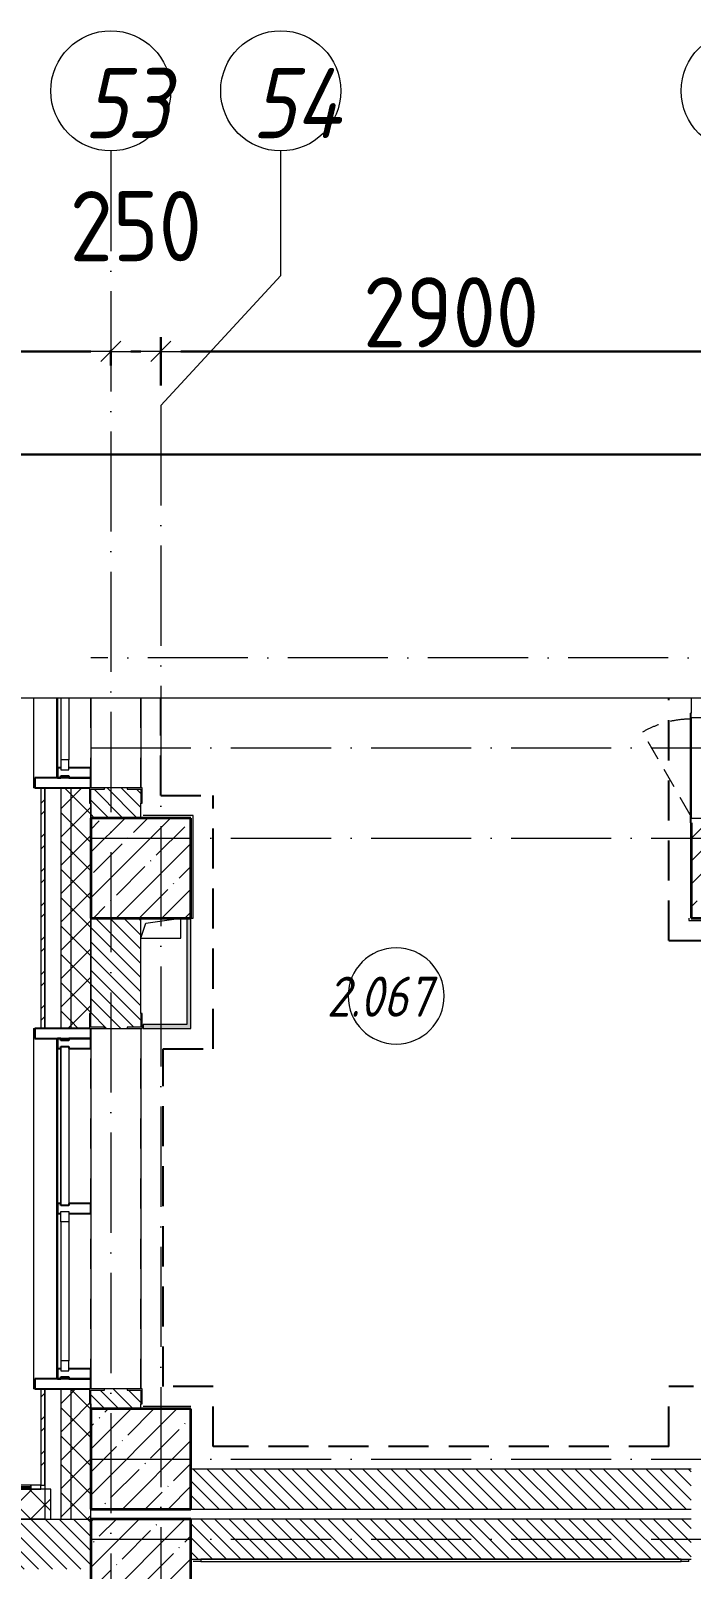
# Model space of a CAD drawing. Header units: millimetres. Extents: x -213536 to 1564669, y -45299 to 942238.
# Drawn here: x -134067 to -130767, y 228427 to 236107 of the extents above; entities that cross this region are included whole.
import ezdxf

# ---------------------------------------------------------------- set-up
doc = ezdxf.new("R2010")
doc.units = ezdxf.units.MM
for name, pattern in [('200_ШТРИХ_ш1п0_6_', [160, 100, -60]), ('50_200_ШТРИХ_1Т_ш5_п1_п1_', [700, 500, -100, 0, -100]), ('Штрих короткий', [300, 150, -150]), ('Штриховая _2 мм - 1 мм_', [300, 200, -100])]:
    doc.linetypes.add(name, pattern=pattern)
for name, color, linetype, lineweight in [('0-1', 7, 'Continuous', 5), ('0-2', 7, 'Continuous', 9), ('Импосты витража', 7, 'Continuous', 9), ('Импосты витража-1', 7, 'Continuous', 25), ('Каркас_Импост', 7, 'Continuous', 13), ('Каркас_Импост-1', 7, 'Continuous', 9), ('Марки помещений', 7, 'Continuous', 9), ('Несущие колонны', 7, 'Continuous', 9), ('Несущие колонны-1', 7, 'Continuous', 35), ('Обобщенные модели', 7, 'Continuous', 9), ('Общие ребра', 7, 'Continuous', 9), ('Окна', 7, 'Continuous', 9), ('Оси', 7, 'Continuous', 9), ('Оси-1', 7, 'Continuous', 20), ('Оси-2', 7, '50_200_ШТРИХ_1Т_ш5_п1_п1_', 9), ('Остекление-1', 7, 'Continuous', 9), ('Открывание в плане-2', 7, '200_ШТРИХ_ш1п0_6_', 9), ('Перемычка-1', 7, 'Штрих короткий', 9), ('Размеры', 7, 'Continuous', 15), ('Стены', 7, 'Continuous', 9), ('Стены-1', 7, 'Continuous', 13), ('Штриховка разреза-1', 7, 'Continuous', 9), ('Элементы узлов', 7, 'Continuous', 9)]:
    doc.layers.add(name, color=color, linetype=linetype, lineweight=lineweight)
doc.layers.add('СТ-1_1', color=7, linetype='Штриховая _2 мм - 1 мм_', lineweight=90, true_color=0x888888)
doc.layers.add('Штриховка разреза-3', color=7, linetype='Continuous', lineweight=9, true_color=0x0080ff)
doc.layers.get('0-2').off()
doc.styles.add('ISOCPEUR_I_1', font='isocpeui.ttf', dxfattribs={"width": 0.85, "height": 2.5})
doc.styles.add('ISOCPEUR_I_2', font='isocpeui.ttf', dxfattribs={"width": 0.85, "height": 2.3})
doc.styles.add('СПДС', font='isocpeur.ttf', dxfattribs={"width": 0.9})
doc.dimstyles.new('Размера А3', dxfattribs={"dimtxt": 200, "dimasz": 100, "dimexe": 70, "dimexo": 100, "dimgap": 20, "dimtad": 1, "dimdec": 0, "dimrnd": 10, "dimzin": 0, "dimdsep": 46, "dimtxsty": 'СПДС', "dimblk": 'ARROWHEAD_6', "dimcen": 1, "dimclrd": 256, "dimclre": 256, "dimclrt": 256, "dimazin": 0, "dimtfac": 1, "dimtdec": 0, "dimtmove": 2, "dimatfit": 3, "dimfxl": 1, "dimtolj": 1, "dimtzin": 0, "dimarcsym": 0})
pattern_1 = [(135, (0, 0), (-35.35534, -35.35534), [])]
pattern_2 = [(45, (0, 0), (-70.71068, 70.71068), []), (135, (0, 0), (-70.71068, -70.71068), [])]

# ---------------------------------------------------------------- blocks, each defined once
blk = doc.blocks.new('BSC_Колонна _Прямоугольная - 500х500-V81-АИ2_02_План отделки стен 2-го этажа _Часть 2_')
at = {"layer": 'Несущие колонны'}
h = blk.add_hatch(dxfattribs=at)
h.set_pattern_fill('FP_91', color=256, style=0, pattern_type=2)
h.set_pattern_definition([(45, (-77100, -45050), (-114.04925, 114.04925), []), (45, (-76985.95, -45050), (-114.04925, 114.04925), [201.613, -40.323, 3.353, -36.97])])
h.paths.add_polyline_path([(-250, -250), (250, -250), (250, 250), (-250, 250), (-250, -203.2)], flags=0)
at = {"layer": 'Несущие колонны-1'}
for p, q in [((250, 250), (-250, 250)), ((-250, 250), (-250, -250)), ((250, -250), (250, 250)), ((-250, -250), (250, -250))]:
    blk.add_line(p, q, dxfattribs=at)
blk = doc.blocks.new('BSC_Колонна _Прямоугольная - 500х500-V129-АИ2_02_План отделки стен 2-го этажа _Часть 2_')
at = {"layer": 'Несущие колонны'}
h = blk.add_hatch(dxfattribs=at)
h.set_pattern_fill('FP_128', color=256, style=0, pattern_type=2)
h.set_pattern_definition([(315, (-48000, 77100), (114.04925, 114.04925), []), (315, (-48000, 76985.95), (114.04925, 114.04925), [201.613, -40.323, 3.353, -36.97])])
h.paths.add_polyline_path([(-250, 250), (-250, -250), (250, -250), (250, 250)], flags=0)
at = {"layer": 'Несущие колонны-1'}
for p, q in [((250, 250), (-250, 250)), ((-250, 250), (-250, -250)), ((250, -250), (250, 250)), ((-250, -250), (250, -250))]:
    blk.add_line(p, q, dxfattribs=at)
blk = doc.blocks.new('BSC_Колонна _Прямоугольная - 500х500-25978818-АИ2_02_План отделки стен 2-го этажа _Часть 2_')
at = {"layer": 'Несущие колонны'}
h = blk.add_hatch(dxfattribs=at)
h.set_pattern_fill('FP_129', color=256, style=0, pattern_type=2)
h.set_pattern_definition([(45, (-80100, -48000), (-114.04925, 114.04925), []), (45, (-79985.95, -48000), (-114.04925, 114.04925), [201.613, -40.323, 3.353, -36.97])])
h.paths.add_polyline_path([(-250, -250), (250, -250), (250, 250), (-250, 250), (-250, 226)], flags=0)
at = {"layer": 'Несущие колонны-1'}
for p, q in [((250, 250), (-50, 250)), ((250, -250), (250, 250)), ((-250, 226), (-250, -250)), ((-250, -250), (250, -250))]:
    blk.add_line(p, q, dxfattribs=at)
blk = doc.blocks.new('BSC_Колонна _Прямоугольная - 500х500-V135-АИ2_02_План отделки стен 2-го этажа _Часть 2_')
at = {"layer": 'Несущие колонны'}
h = blk.add_hatch(dxfattribs=at)
h.set_pattern_fill('FP_135', color=256, style=0, pattern_type=2)
h.set_pattern_definition([(45, (-77100, -44500), (-114.04925, 114.04925), []), (45, (-76985.95, -44500), (-114.04925, 114.04925), [201.613, -40.323, 3.353, -36.97])])
h.paths.add_polyline_path([(-250, -250), (250, -250), (250, 250), (-250, 250)], flags=0)
at = {"layer": 'Несущие колонны-1'}
for p, q in [((250, 250), (-250, 250)), ((-250, 250), (-250, -250)), ((250, -250), (250, 250)), ((-250, -250), (250, -250))]:
    blk.add_line(p, q, dxfattribs=at)
blk = doc.blocks.new('Проем_Дверь_Прямоугольный - 1800х2700h_оконные проемы-V166-АИ2_02_План отделки стен 2-го этажа _Часть 2_')
at = {"layer": 'Перемычка-1'}
for p, q in [((900, 125), (450, 125)), ((900, -125), (450, -125))]:
    blk.add_line(p, q, dxfattribs=at)
blk = doc.blocks.new('Проем_Дверь_Прямоугольный - 1800х2700h_оконные проемы-25805030-АИ2_02_План отделки стен 2-го этажа _Часть 2_')
at = {"layer": 'Перемычка-1'}
for p, q in [((900, 125), (-900, 125)), ((900, -125), (-900, -125))]:
    blk.add_line(p, q, dxfattribs=at)
blk = doc.blocks.new('PNS_Панель прямоугольная2 - Нр_Стекло - 40мм-V167-АИ2_02_План отделки стен 2-го этажа _Часть 2_')
at = {"layer": 'Каркас_Импост'}
for p, q in [((397.5, 40), (347.5, 40)), ((347.5, 40), (347.5, 0)), ((397.5, 0), (397.5, 40)), ((347.5, 0), (397.5, 0))]:
    blk.add_line(p, q, dxfattribs=at)
at = {"layer": 'Каркас_Импост-1'}
for p, q in [((37.5, 40), (347.5, 40)), ((37.5, 0), (347.5, 0))]:
    blk.add_line(p, q, dxfattribs=at)
blk = doc.blocks.new('Прямоугольный импост - Импост структурный с накладкой - 150мм-V168-АИ2_02_План отделки стен 2-го этажа _Часть 2_')
at = {"layer": 'Импосты витража'}
for p, q in [((76683, 48850), (76683, 48500)), ((76850, 48850), (76850, 48500))]:
    blk.add_line(p, q, dxfattribs=at)
blk = doc.blocks.new('Прямоугольный импост - Импост структурный с накладкой - 150мм-V150-АИ2_02_План отделки стен 2-го этажа _Часть 2_')
at = {"layer": 'Импосты витража-1'}
for p, q in [((-25, 0), (-25, 17)), ((-25, 17), (25, 17)), ((25, 0), (15, 0)), ((15, 0), (15, -40)), ((25, 17), (25, 0)), ((-25, -150), (-25, -40)), ((15, -40), (25, -40)), ((25, -40), (25, -150)), ((25, -150), (-25, -150))]:
    blk.add_line(p, q, dxfattribs=at)
blk = doc.blocks.new('Прямоугольный импост - Откос НВФ_50х280 мм-25993834-АИ2_02_План отделки стен 2-го этажа _Часть 2_')
at = {"layer": 'Импосты витража-1'}
for p, q in [((-50, 130), (0, 130)), ((-50, -150), (-50, 130)), ((0, 130), (0, -144)), ((0, -150), (-50, -150))]:
    blk.add_line(p, q, dxfattribs=at)
blk = doc.blocks.new('PNS_Панель прямоугольная2 - Нр_Стекло - 40мм-26243474-АИ2_02_План отделки стен 2-го этажа _Часть 2_')
at = {"layer": 'Каркас_Импост'}
for p, q in [((-397.5, 0), (-397.5, 40)), ((-397.5, 40), (-347.5, 40)), ((-347.5, 40), (-347.5, 0)), ((397.5, 40), (347.5, 40)), ((347.5, 40), (347.5, 0)), ((397.5, 0), (397.5, 40)), ((-347.5, 0), (-397.5, 0)), ((347.5, 0), (397.5, 0))]:
    blk.add_line(p, q, dxfattribs=at)
at = {"layer": 'Каркас_Импост-1'}
for p, q in [((-347.5, 40), (347.5, 40)), ((-347.5, 0), (347.5, 0))]:
    blk.add_line(p, q, dxfattribs=at)
blk = doc.blocks.new('Прямоугольный импост - Импост структурный с накладкой - 150мм-25647633-АИ2_02_План отделки стен 2-го этажа _Часть 2_')
at = {"layer": 'Импосты витража-1'}
for p, q in [((-25, 0), (-25, 17)), ((-25, 17), (25, 17)), ((-15, 0), (-25, 0)), ((-15, -40), (-15, 0)), ((25, 17), (25, 0)), ((-25, -150), (-25, -40)), ((-25, -40), (-15, -40)), ((25, -40), (25, -150)), ((25, -150), (-25, -150))]:
    blk.add_line(p, q, dxfattribs=at)
blk = doc.blocks.new('Прямоугольный импост - Импост структурный с накладкой - 150мм-25647642-АИ2_02_План отделки стен 2-го этажа _Часть 2_')
at = {"layer": 'Импосты витража'}
for p, q in [((42475, -100), (43250, -100)), ((42475, -267), (43250, -267))]:
    blk.add_line(p, q, dxfattribs=at)
blk = doc.blocks.new('PNS_Панель прямоугольная1 - Нр_Стекло - 40мм-25259299-АИ2_02_План отделки стен 2-го этажа _Часть 2_')
at = {"layer": 'Остекление-1'}
for p, q in [((-387.5, 40), (387.5, 40)), ((-397.5, 0), (397.5, 0)), ((387.5, 0), (-387.5, 0))]:
    blk.add_line(p, q, dxfattribs=at)
blk = doc.blocks.new('Прямоугольный импост - Импост структурный с накладкой - 150мм-25647644-АИ2_02_План отделки стен 2-го этажа _Часть 2_')
at = {"layer": 'Импосты витража-1'}
for p, q in [((-25, 0), (-25, 17)), ((-25, 17), (25, 17)), ((-15, 0), (-25, 0)), ((-15, -40), (-15, 0)), ((25, 0), (15, 0)), ((15, 0), (15, -40)), ((25, 17), (25, 0)), ((-25, -150), (-25, -40)), ((-25, -40), (-15, -40)), ((15, -40), (25, -40)), ((25, -40), (25, -150)), ((25, -150), (-25, -150))]:
    blk.add_line(p, q, dxfattribs=at)
blk = doc.blocks.new('Прямоугольный импост - Откос НВФ_50х280 мм-25993838-АИ2_02_План отделки стен 2-го этажа _Часть 2_')
at = {"layer": 'Импосты витража-1'}
for p, q in [((0, 130), (-50, 130)), ((-50, 130), (-50, -150)), ((0, -144), (0, 130)), ((-50, -150), (0, -150))]:
    blk.add_line(p, q, dxfattribs=at)
blk = doc.blocks.new('Фахверк_СКБ_Уголок - 250_2700_1-27501432-АИ2_02_План отделки стен 2-го этажа _Часть 2_')
at = {"layer": 'Обобщенные модели'}
for p, q in [((200, 181), (125, 181)), ((125, 181), (125, 106)), ((131, 106), (131, 175)), ((131, 175), (200, 175)), ((200, 175), (200, 181)), ((125, 106), (131, 106)), ((131, -6), (125, -6)), ((125, -6), (125, -81)), ((131, -75), (131, -6)), ((200, -75), (131, -75)), ((200, -81), (200, -75)), ((125, -81), (200, -81))]:
    blk.add_line(p, q, dxfattribs=at)
blk = doc.blocks.new('Фахверк_СКБ_Уголок - 250_2700-27497298-АИ2_02_План отделки стен 2-го этажа _Часть 2_')
at = {"layer": 'Обобщенные модели'}
for p, q in [((200, 181), (125, 181)), ((125, 181), (125, 106)), ((131, 106), (131, 175)), ((131, 175), (200, 175)), ((200, 175), (200, 181)), ((125, 106), (131, 106)), ((131, -6), (125, -6)), ((125, -6), (125, -81)), ((131, -75), (131, -6)), ((200, -75), (131, -75)), ((200, -81), (200, -75)), ((125, -81), (200, -81))]:
    blk.add_line(p, q, dxfattribs=at)
blk = doc.blocks.new('AR_Отверстие Ниша - Лючок-32401976-АИ2_02_План отделки стен 2-го этажа _Часть 2_')
at = {"layer": 'Окна'}
for p, q in [((250, 100), (-250, 100)), ((-250, 100), (-250, -100)), ((250, -100), (250, 100)), ((-250, -100), (250, -100))]:
    blk.add_line(p, q, dxfattribs=at)
blk = doc.blocks.new('Л_Общий_Лючок - Лючок-29684560-АИ2_02_План отделки стен 2-го этажа _Часть 2_')
at = {"layer": 'Окна'}
for p, q in [((524, 6), (-24, 6)), ((-24, 6), (-24, 0)), ((-24, 0), (0, 0)), ((500, 0), (524, 0)), ((524, 6), (524, 0))]:
    blk.add_line(p, q, dxfattribs=at)
at = {"layer": 'Открывание в плане-2'}
blk.add_line((16.4, 6), (428.6, 244), dxfattribs=at)
blk.add_arc((6, 0), 488, 0.70805, 30, dxfattribs=at)
blk = doc.blocks.new('AR_Отверстие прямоугольное _в плите_ - AR_Отверстие прямоугольное _в плите_-V209-АИ2_02_План отделки стен 2-го этажа _Часть 2_')
at = {"layer": 'Обобщенные модели'}
for p, q in [((-100, -50), (-75, 25)), ((-75, 25), (100, 50)), ((100, -50), (100, 50)), ((-100, -50), (100, -50))]:
    blk.add_line(p, q, dxfattribs=at)
blk = doc.blocks.new('Отлив_СКБ - Отлив витража_120_НВФ-V242-АИ2_02_План отделки стен 2-го этажа _Часть 2_')
at = {"layer": 'Окна'}
for p, q in [((0, 113), (0, 120)), ((450, 120), (0, 120)), ((50, 2), (450, 2))]:
    blk.add_line(p, q, dxfattribs=at)
blk = doc.blocks.new('Отлив_СКБ - Отлив витража_120_НВФ-31885689-АИ2_02_План отделки стен 2-го этажа _Часть 2_')
at = {"layer": 'Окна'}
for p, q in [((0, 113), (0, 120)), ((1800, 120), (0, 120)), ((1800, 120), (1800, 113)), ((50, 2), (1750, 2))]:
    blk.add_line(p, q, dxfattribs=at)
blk = doc.blocks.new('Стены 10 - Стены 4-31628020-АИ2_02_План отделки стен 2-го этажа _Часть 2_')
at = {"layer": 'Стены-1'}
for p, q in [((23850, 9731), (23800, 9731)), ((23800, 9731), (23800, 9711)), ((23800, 9711), (23850, 9711)), ((23850, 9711), (23850, 9731))]:
    blk.add_line(p, q, dxfattribs=at)
blk = doc.blocks.new('0125-Р-ОО-Ш2-АР-о_23_10_2024_rvt-1-АИ2_02_План отделки стен 2-го этажа _Часть 2_')
at = {"layer": 'Штриховка разреза-1'}
h = blk.add_hatch(dxfattribs=at)
h.set_pattern_fill('FP_80', color=256, style=0, pattern_type=2)
h.set_pattern_definition([(45, (0, 0), (-85.53659, 85.53659), []), (45, (57.02, 0), (-85.53659, 85.53659), [])])
h.paths.add_polyline_path([(76600, 44920), (76620, 44920), (76620, 45400), (76600, 45400)], flags=0)
h.paths.add_polyline_path([(76620, 47200), (76620, 48400), (76600, 48400), (76600, 47200)], flags=0)
h = blk.add_hatch(dxfattribs=at)
h.set_pattern_fill('FP_81', color=256, style=0, pattern_type=2)
h.set_pattern_definition(pattern_2)
h.paths.add_polyline_path([(76750, 44750), (76750, 45400), (76700, 45400), (76700, 44750)], flags=0)
h.paths.add_polyline_path([(76700, 47200), (76750, 47200), (76750, 48400), (76700, 48400), (76700, 47618.9)], flags=0)
h = blk.add_hatch(dxfattribs=at)
h.set_pattern_fill('FP_81', color=256, style=0, pattern_type=2)
h.set_pattern_definition(pattern_2)
h.paths.add_polyline_path([(76750, 44750), (76850, 44750), (76850, 45325), (76844, 45325), (76844, 45400), (76750, 45400), (76750, 44846.8)], flags=0)
h.paths.add_polyline_path([(76750, 47200), (76844, 47200), (76844, 47275), (76850, 47275), (76850, 48325), (76844, 48325), (76844, 48400), (76750, 48400), (76750, 47618.9)], flags=0)
h = blk.add_hatch(dxfattribs=at)
h.set_pattern_fill('FP_2', color=256, style=0, pattern_type=2)
h.set_pattern_definition(pattern_1)
h.paths.add_polyline_path([(77038.4, 48250), (77100, 48250), (77100, 48394), (77031, 48394), (77031, 48400), (76919, 48400), (76919, 48394), (76850, 48394), (76850, 48250), (76919, 48250)], flags=0)
h = blk.add_hatch(dxfattribs=at)
h.set_pattern_fill('FP_2', color=256, style=0, pattern_type=2)
h.set_pattern_definition(pattern_1)
h.paths.add_polyline_path([(76919, 45300), (77100, 45300), (77100, 45394), (77031, 45394), (77031, 45400), (76919, 45400), (76919, 45394), (76850, 45394), (76850, 45300)], flags=0)
h.paths.add_polyline_path([(77031, 47200), (77031, 47206), (77100, 47206), (77100, 47750), (76850, 47750), (76850, 47206), (76919, 47206), (76919, 47200)], flags=0)
h = blk.add_hatch(dxfattribs=at)
h.set_pattern_fill('FP_2', color=256, style=0, pattern_type=2)
h.set_pattern_definition(pattern_1)
h.paths.add_polyline_path([(79850, 44800), (79850, 45000), (77350, 45000), (77350, 44800), (79834.4, 44800)], flags=0)
h = blk.add_hatch(dxfattribs=at)
h.set_pattern_fill('FP_81', color=256, style=0, pattern_type=2)
h.set_pattern_definition(pattern_2)
h.paths.add_polyline_path([(76650, 44750), (76650, 44900), (73100, 44900), (73100, 44750), (76106.4, 44750)], flags=0)
h = blk.add_hatch(dxfattribs=at)
h.set_pattern_fill('FP_2', color=256, style=0, pattern_type=2)
h.set_pattern_definition(pattern_1)
h.paths.add_polyline_path([(76850, 44500), (76850, 44750), (73700, 44750), (73700, 44500), (76106.4, 44500)], flags=0)
h = blk.add_hatch(dxfattribs=at)
h.set_pattern_fill('FP_2', color=256, style=0, pattern_type=2)
h.set_pattern_definition(pattern_1)
h.paths.add_polyline_path([(77350, 44550), (79850, 44550), (79850, 44750), (77350, 44750)], flags=0)
at = {"layer": 'Общие ребра'}
for p, q in [((76620, 47200), (76620, 48400)), ((76620, 48400), (76620, 47200)), ((76700, 48400), (76700, 47200)), ((76750, 48400), (76750, 47200)), ((76850, 48325), (76850, 48250)), ((76850, 48250), (76850, 48325)), ((76850, 47750), (76850, 47275)), ((76850, 47275), (76850, 47750)), ((76620, 44920), (76620, 45400)), ((76620, 45400), (76620, 44920)), ((76700, 45400), (76700, 44750)), ((76750, 45400), (76750, 44750)), ((76850, 45325), (76850, 45300)), ((76850, 45300), (76850, 45325)), ((76550, 44912), (72938, 44912)), ((76550, 44907), (72943, 44907)), ((76620, 44750), (76700, 44750)), ((76700, 44750), (76750, 44750)), ((76750, 44750), (76850, 44750))]:
    blk.add_line(p, q, dxfattribs=at)
at = {"layer": 'Стены'}
for p, q in [((77100, 48850), (77100, 48400)), ((77100, 47200), (77100, 45400))]:
    blk.add_line(p, q, dxfattribs=at)
at = {"layer": 'Стены-1'}
for p, q in [((79850, 48850), (79850, 48774)), ((76620, 48400), (76600, 48400)), ((76600, 48400), (76600, 47200)), ((76844, 48400), (76620, 48400)), ((77031, 48400), (76919, 48400)), ((77100, 48250), (77100, 48325)), ((77100, 47275), (77100, 47750)), ((76600, 47200), (76620, 47200)), ((76620, 47200), (76844, 47200)), ((76919, 47200), (77031, 47200)), ((76620, 45400), (76600, 45400)), ((76600, 45400), (76600, 44920)), ((76844, 45400), (76620, 45400)), ((77031, 45400), (76919, 45400)), ((77100, 45300), (77100, 45325)), ((79850, 45000), (77350, 45000)), ((76550, 44920), (72930, 44920)), ((72950, 44900), (76550, 44900)), ((76650, 44900), (73100, 44900)), ((76550, 44900), (76550, 44920)), ((76600, 44920), (76620, 44920)), ((76620, 44920), (76620, 44750)), ((76650, 44750), (76650, 44900)), ((76850, 44750), (76850, 44800)), ((77350, 44800), (79850, 44800)), ((76620, 44750), (73700, 44750)), ((73700, 44750), (76650, 44750)), ((79850, 44750), (77350, 44750)), ((77350, 44550), (79850, 44550))]:
    blk.add_line(p, q, dxfattribs=at)
at = {"layer": '0-2'}
for name, p, rotation in [('Отлив_СКБ - Отлив витража_120_НВФ-V242-АИ2_02_План отделки стен 2-го этажа _Часть 2_', (76683, 48400), 90), ('PNS_Панель прямоугольная2 - Нр_Стекло - 40мм-V167-АИ2_02_План отделки стен 2-го этажа _Часть 2_', (76700, 48887.5), 269.9999999999966), ('Проем_Дверь_Прямоугольный - 1800х2700h_оконные проемы-V166-АИ2_02_План отделки стен 2-го этажа _Часть 2_', (76975, 49300), 269.9999999999999), ('Л_Общий_Лючок - Лючок-29684560-АИ2_02_План отделки стен 2-го этажа _Часть 2_', (79850, 48250), 89.9999999999999), ('AR_Отверстие Ниша - Лючок-32401976-АИ2_02_План отделки стен 2-го этажа _Часть 2_', (79950, 48500), 269.9999999999999), ('Фахверк_СКБ_Уголок - 250_2700_1-27501432-АИ2_02_План отделки стен 2-го этажа _Часть 2_', (76925, 48525), 269.9999999999999), ('BSC_Колонна _Прямоугольная - 500х500-V129-АИ2_02_План отделки стен 2-го этажа _Часть 2_', (77100, 48000), 89.9999999999999), ('Фахверк_СКБ_Уголок - 250_2700-27497298-АИ2_02_План отделки стен 2-го этажа _Часть 2_', (77025, 47075), 89.99999999999991), ('Отлив_СКБ - Отлив витража_120_НВФ-31885689-АИ2_02_План отделки стен 2-го этажа _Часть 2_', (76683, 45400), 90), ('Прямоугольный импост - Откос НВФ_50х280 мм-25993838-АИ2_02_План отделки стен 2-го этажа _Часть 2_', (76700, 47200), 89.99999999999659), ('Проем_Дверь_Прямоугольный - 1800х2700h_оконные проемы-25805030-АИ2_02_План отделки стен 2-го этажа _Часть 2_', (76975, 46300), 269.9999999999999), ('Прямоугольный импост - Импост структурный с накладкой - 150мм-25647642-АИ2_02_План отделки стен 2-го этажа _Часть 2_', (76950, 89575), 269.9999999999988), ('PNS_Панель прямоугольная1 - Нр_Стекло - 40мм-25259299-АИ2_02_План отделки стен 2-го этажа _Часть 2_', (76700, 46712.5), 269.9999999999966), ('Прямоугольный импост - Импост структурный с накладкой - 150мм-25647642-АИ2_02_План отделки стен 2-го этажа _Часть 2_', (76950, 88750), 269.9999999999988), ('PNS_Панель прямоугольная2 - Нр_Стекло - 40мм-26243474-АИ2_02_План отделки стен 2-го этажа _Часть 2_', (76700, 45887.5), 269.9999999999966), ('Фахверк_СКБ_Уголок - 250_2700_1-27501432-АИ2_02_План отделки стен 2-го этажа _Часть 2_', (76925, 45525), 269.9999999999999)]:
    blk.add_blockref(name, p, dxfattribs=dict(at, rotation=rotation))
for name, p in [('Прямоугольный импост - Импост структурный с накладкой - 150мм-V168-АИ2_02_План отделки стен 2-го этажа _Часть 2_', (0, 0)), ('BSC_Колонна _Прямоугольная - 500х500-25978818-АИ2_02_План отделки стен 2-го этажа _Часть 2_', (80100, 48000)), ('AR_Отверстие прямоугольное _в плите_ - AR_Отверстие прямоугольное _в плите_-V209-АИ2_02_План отделки стен 2-го этажа _Часть 2_', (77200, 47700)), ('BSC_Колонна _Прямоугольная - 500х500-V81-АИ2_02_План отделки стен 2-го этажа _Часть 2_', (77100, 45050)), ('Стены 10 - Стены 4-31628020-АИ2_02_План отделки стен 2-го этажа _Часть 2_', (52750, 35189)), ('BSC_Колонна _Прямоугольная - 500х500-V135-АИ2_02_План отделки стен 2-го этажа _Часть 2_', (77100, 44500))]:
    blk.add_blockref(name, p, dxfattribs=at)
at = {"layer": '0-2', "extrusion": (0, 0, -1), "rotation": 270.0000000000034}
for name, p in [('Прямоугольный импост - Импост структурный с накладкой - 150мм-V150-АИ2_02_План отделки стен 2-го этажа _Часть 2_', (-76700, 48475)), ('Прямоугольный импост - Откос НВФ_50х280 мм-25993834-АИ2_02_План отделки стен 2-го этажа _Часть 2_', (-76700, 48400)), ('Прямоугольный импост - Импост структурный с накладкой - 150мм-25647644-АИ2_02_План отделки стен 2-го этажа _Часть 2_', (-76700, 47125)), ('Прямоугольный импост - Импост структурный с накладкой - 150мм-25647633-АИ2_02_План отделки стен 2-го этажа _Часть 2_', (-76700, 46300)), ('Прямоугольный импост - Импост структурный с накладкой - 150мм-V150-АИ2_02_План отделки стен 2-го этажа _Часть 2_', (-76700, 45475)), ('Прямоугольный импост - Откос НВФ_50х280 мм-25993834-АИ2_02_План отделки стен 2-го этажа _Часть 2_', (-76700, 45400))]:
    blk.add_blockref(name, p, dxfattribs=at)
blk = doc.blocks.new('DET_Линия разрыва - По умолчанию-18881922-АИ2_02_План отделки стен 2-го этажа _Часть 2_')
at = {"layer": 'Элементы узлов'}
blk.add_line((16354.1, 0), (224.2, 0), dxfattribs=at)
blk = doc.blocks.new('AI_Марка_Помещение_х1__Общий_E___ISO-2_1K_ - Номер-16210215-АИ2_02_План отделки стен 2-го этажа _Часть 2_')
at = {"layer": 'Марки помещений'}
for start, end in [(360, 180), (180, 360)]:
    blk.add_arc((0.039, 0.312), 2.4, start, end, dxfattribs=at)
blk = doc.blocks.new('Ось сетки - Круг_Ø6_00__ISO-2_5_0_9K_-16731441-АИ2_02_План отделки стен 2-го этажа _Часть 2_')
at = {"layer": 'Оси-1'}
blk.add_circle((0, 0), 3, dxfattribs=at)
blk = doc.blocks.new('ARROWHEAD_6')
at = {"color": 0, "linetype": 'Continuous'}
for p, q in [((0, 0), (-1, 0)), ((-0.5, -0.5), (0.5, 0.5))]:
    blk.add_line(p, q, dxfattribs=at)
blk = doc.blocks.new('*D3003')
at = {"layer": 'Defpoints', "color": 0, "transparency": 16777216}
for p in [(279645.6, 263501.1), (283195.6, 263501.1), (283195.6, 263395.1)]:
    blk.add_point(p, dxfattribs=at)
at = {"layer": 'Размеры', "lineweight": -2, "transparency": 16777216}
for p, q in [((279645.6, 263401.1), (279645.6, 263325.1)), ((279745.6, 263395.1), (283095.6, 263395.1)), ((283195.6, 263401.1), (283195.6, 263325.1))]:
    blk.add_line(p, q, dxfattribs=at)
at = {"layer": 'Размеры', "lineweight": -2, "transparency": 16777216, "xscale": 100, "yscale": 100, "zscale": 100, "rotation": 180}
blk.add_blockref('ARROWHEAD_6', (279645.6, 263395.1), dxfattribs=at)
at = {"layer": 'Размеры', "lineweight": -2, "transparency": 16777216, "xscale": 100, "yscale": 100, "zscale": 100}
blk.add_blockref('ARROWHEAD_6', (283195.6, 263395.1), dxfattribs=at)
at = {"layer": 'Размеры', "lineweight": 25, "transparency": 16777216, "insert": (281420.6, 263590.1), "char_height": 350, "width": 2.488, "attachment_point": 5, "style": 'СПДС'}
blk.add_mtext('\\A1;3550', dxfattribs=at)
blk = doc.blocks.new('*D3004')
at = {"layer": 'Defpoints', "color": 0, "transparency": 16777216}
for p in [(283195.6, 263501.1), (283445.6, 263395.1), (283445.6, 263125.4)]:
    blk.add_point(p, dxfattribs=at)
at = {"layer": 'Размеры', "lineweight": -2, "transparency": 16777216}
for p, q in [((283445.6, 263225.4), (283445.6, 263465.1)), ((283195.6, 263401.1), (283195.6, 263325.1)), ((283295.6, 263395.1), (283345.6, 263395.1))]:
    blk.add_line(p, q, dxfattribs=at)
at = {"layer": 'Размеры', "lineweight": -2, "transparency": 16777216, "xscale": 100, "yscale": 100, "zscale": 100, "rotation": 180}
blk.add_blockref('ARROWHEAD_6', (283195.6, 263395.1), dxfattribs=at)
at = {"layer": 'Размеры', "lineweight": -2, "transparency": 16777216, "xscale": 100, "yscale": 100, "zscale": 100}
blk.add_blockref('ARROWHEAD_6', (283445.6, 263395.1), dxfattribs=at)
at = {"layer": 'Размеры', "lineweight": 25, "transparency": 16777216, "insert": (283320.6, 264020.1), "char_height": 350, "width": 1.866, "attachment_point": 5, "style": 'СПДС'}
blk.add_mtext('\\A1;250', dxfattribs=at)
blk = doc.blocks.new('*D3005')
at = {"layer": 'Defpoints', "color": 0, "transparency": 16777216}
for p in [(286345.6, 263501.1), (286345.6, 263395.1), (283445.6, 263125.4)]:
    blk.add_point(p, dxfattribs=at)
at = {"layer": 'Размеры', "lineweight": -2, "transparency": 16777216}
for p, q in [((283445.6, 263225.4), (283445.6, 263465.1)), ((283545.6, 263395.1), (286245.6, 263395.1)), ((286345.6, 263401.1), (286345.6, 263325.1))]:
    blk.add_line(p, q, dxfattribs=at)
at = {"layer": 'Размеры', "lineweight": -2, "transparency": 16777216, "xscale": 100, "yscale": 100, "zscale": 100, "rotation": 180}
blk.add_blockref('ARROWHEAD_6', (283445.6, 263395.1), dxfattribs=at)
at = {"layer": 'Размеры', "lineweight": -2, "transparency": 16777216, "xscale": 100, "yscale": 100, "zscale": 100}
blk.add_blockref('ARROWHEAD_6', (286345.6, 263395.1), dxfattribs=at)
at = {"layer": 'Размеры', "lineweight": 25, "transparency": 16777216, "insert": (284895.6, 263590.1), "char_height": 350, "width": 2.488, "attachment_point": 5, "style": 'СПДС'}
blk.add_mtext('\\A1;2900', dxfattribs=at)
blk = doc.blocks.new('*D3014')
at = {"layer": 'Defpoints', "color": 0, "transparency": 16777216}
for p in [(277545.6, 262986.7), (309745.6, 262986.7), (309745.6, 262880.7)]:
    blk.add_point(p, dxfattribs=at)
at = {"layer": 'Размеры', "lineweight": -2, "transparency": 16777216}
for p, q in [((277545.6, 262886.7), (277545.6, 262810.7)), ((277645.6, 262880.7), (309645.6, 262880.7)), ((309745.6, 262886.7), (309745.6, 262810.7))]:
    blk.add_line(p, q, dxfattribs=at)
at = {"layer": 'Размеры', "lineweight": -2, "transparency": 16777216, "xscale": 100, "yscale": 100, "zscale": 100, "rotation": 180}
blk.add_blockref('ARROWHEAD_6', (277545.6, 262880.7), dxfattribs=at)
at = {"layer": 'Размеры', "lineweight": -2, "transparency": 16777216, "xscale": 100, "yscale": 100, "zscale": 100}
blk.add_blockref('ARROWHEAD_6', (309745.6, 262880.7), dxfattribs=at)
at = {"layer": 'Размеры', "lineweight": 25, "transparency": 16777216, "insert": (293645.6, 263075.7), "char_height": 350, "width": 3.111, "attachment_point": 5, "style": 'СПДС'}
blk.add_mtext('\\A1;32200', dxfattribs=at)
blk = doc.blocks.new('Оси1')
at = {"layer": 'Оси-2'}
for p, q in [((283195.6, 264395.4), (283195.6, 227065.2)), ((283445.6, 263125.4), (283445.6, 227065.2)), ((311183.9, 261865.2), (283095.6, 261865.2)), ((283095.6, 261415.2), (312453.9, 261415.2)), ((283095.6, 260965.2), (311183.9, 260965.2)), ((283095.6, 257865.2), (311183.9, 257865.2)), ((283095.6, 257465.2), (312453.9, 257465.2))]:
    blk.add_line(p, q, dxfattribs=at)
at = {"layer": 'Оси-1', "xscale": 99.99999999999993, "yscale": 99.99999999999993, "zscale": 99.99999999999993, "rotation": 180}
for p in [(283195.6, 264695.4), (284044.5, 264695.4), (286345.6, 264695.4)]:
    blk.add_blockref('Ось сетки - Круг_Ø6_00__ISO-2_5_0_9K_-16731441-АИ2_02_План отделки стен 2-го этажа _Часть 2_', p, dxfattribs=at)
at = {"layer": 'Оси', "char_height": 350, "attachment_point": 1, "style": 'ISOCPEUR_I_1'}
for s, insert, width in [('53', (283061.2, 264809.3), 404.05), ('54', (283901.1, 264809.3), 425.696)]:
    blk.add_mtext(s, dxfattribs=dict(at, insert=insert, width=width))
at = {"layer": 'Размеры', "lineweight": 25}
for base, p1, p2, picture, middle in [((283445.6, 263395.1), (283195.6, 263501.1), (283445.6, 263125.4), '*D3004', (283320.6, 264020.1)), ((283195.6, 263395.1), (279645.6, 263501.1), (283195.6, 263501.1), '*D3003', (281420.6, 263590.1)), ((286345.6, 263395.1), (283445.6, 263125.4), (286345.6, 263501.1), '*D3005', (284895.6, 263590.1)), ((309745.6, 262880.7), (277545.6, 262986.7), (309745.6, 262986.7), '*D3014', (293645.6, 263075.7))]:
    dim = blk.add_linear_dim(base=base, p1=p1, p2=p2, dimstyle='Размера А3', override={"dimtxt": 350}, dxfattribs=at)
    dim.commit()
    dim.dimension.update_dxf_attribs({"geometry": picture, "text_midpoint": middle})

msp = doc.modelspace()

# ---------------------------------------------------------------- hatches: boundary and pattern name
at = {"layer": 'Штриховка разреза-3'}
for points in [[(-133267, 231147.3), (-133267, 231677.3), (-133287, 231677.3), (-133287, 231147.3)], [(-133505, 231127.3), (-133267, 231127.3), (-133267, 231147.3), (-133505, 231147.3)]]:
    msp.add_hatch(color=256, dxfattribs=at).paths.add_polyline_path(points, flags=0)

# ---------------------------------------------------------------- linework, layer by layer
at = {"layer": 'Общие ребра'}
msp.add_line((-133505, 231147.3), (-133505, 231127.3), dxfattribs=at)
at = {"layer": 'Оси'}
for p, q in [((-132818.1, 234885.6), (-132818.1, 235507.4)), ((-133417, 234237.4), (-132818.1, 234885.6))]:
    msp.add_line(p, q, dxfattribs=at)
at = {"layer": 'СТ-1_1', "lineweight": 25}
for p, q in [((-133417, 232289.3), (-133417, 232777.3)), ((-130879, 231565.3), (-130879, 232777.3)), ((-133417, 232289.3), (-133155, 232289.3)), ((-133155, 231025.3), (-133155, 232289.3)), ((-130879, 231565.3), (-119629, 231565.3)), ((-133405, 229339.3), (-133405, 231025.3)), ((-133405, 231025.3), (-133155, 231025.3)), ((-133155, 229339.3), (-133405, 229339.3)), ((-133155, 229039.3), (-133155, 229339.3)), ((-130155, 229339.3), (-130879, 229339.3)), ((-130879, 229039.3), (-130879, 229339.3)), ((-130879, 229039.3), (-133155, 229039.3))]:
    msp.add_line(p, q, dxfattribs=at)
at = {"layer": 'Стены'}
for p, q in [((-133217, 228465.3), (-133255, 228465.3)), ((-130779, 228465.3), (-130817, 228465.3)), ((-130779, 228465.3), (-130779, 228477.3))]:
    msp.add_line(p, q, dxfattribs=at)
at = {"layer": 'Стены-1'}
for p, q in [((-133255, 232189.3), (-133505, 232189.3)), ((-133255, 231677.3), (-133255, 232189.3)), ((-133287, 231677.3), (-133287, 231147.3)), ((-133267, 231127.3), (-133267, 231677.3)), ((-133267, 231677.3), (-133255, 231677.3)), ((-130779, 231677.3), (-130779, 231665.3)), ((-130779, 231665.3), (-124623, 231665.3)), ((-133287, 231147.3), (-133505, 231147.3)), ((-133505, 231127.3), (-133267, 231127.3)), ((-133267, 229239.3), (-133505, 229239.3)), ((-130817, 228477.3), (-133217, 228477.3)), ((-133217, 228477.3), (-133217, 228465.3)), ((-133217, 228465.3), (-130817, 228465.3)), ((-130817, 228465.3), (-130817, 228477.3))]:
    msp.add_line(p, q, dxfattribs=at)

# ---------------------------------------------------------------- block references
at = {"color": 2, "lineweight": 30}
msp.add_blockref('Оси1', (-416862.6, -28888), dxfattribs=at)
at = {"layer": '0-1'}
msp.add_blockref('0125-Р-ОО-Ш2-АР-о_23_10_2024_rvt-1-АИ2_02_План отделки стен 2-го этажа _Часть 2_', (-210617, 183927.3), dxfattribs=at)
at = {"layer": 'Марки помещений', "xscale": 99.99999999999993, "yscale": 99.99999999999993, "zscale": 99.99999999999993}
msp.add_blockref('AI_Марка_Помещение_х1__Общий_E___ISO-2_1K_ - Номер-16210215-АИ2_02_План отделки стен 2-го этажа _Часть 2_', (-132245.4, 231257.9), dxfattribs=at)
at = {"layer": 'Элементы узлов', "rotation": 180}
msp.add_blockref('DET_Линия разрыва - По умолчанию-18881922-АИ2_02_План отделки стен 2-го этажа _Часть 2_', (-121264, 232777.3), dxfattribs=at)

# ---------------------------------------------------------------- texts
at = {"layer": 'Марки помещений', "insert": (-132588.1, 231385.7), "char_height": 200, "width": 785.654, "attachment_point": 1, "style": 'ISOCPEUR_I_2'}
msp.add_mtext('2.067', dxfattribs=at)

doc.saveas('drawing.dxf')
